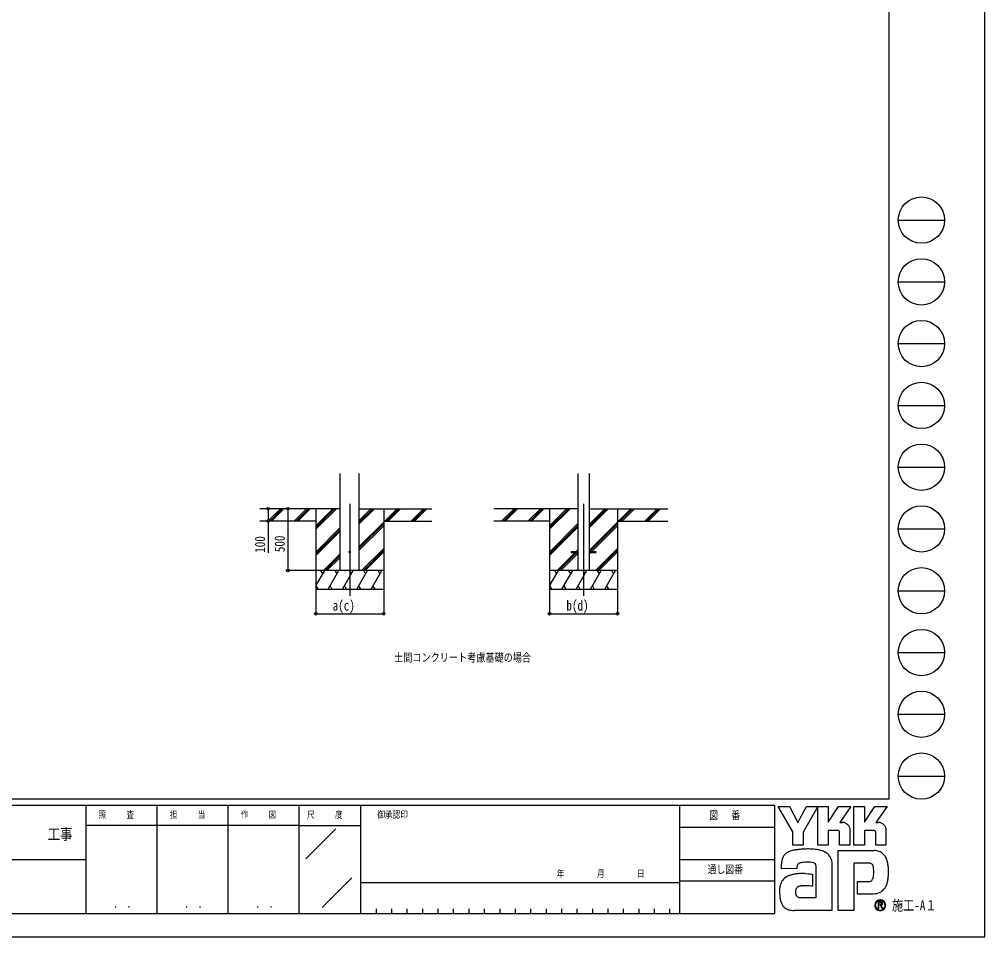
# Model space of a CAD drawing. Units: millimetres, scale not verified. Extents: x -10512 to 10512, y -7425 to 7425.
# Drawn here: x 2700 to 10512, y -7425 to 0 of the extents above; entities that cross this region are included whole.
import ezdxf
from ezdxf.enums import TextEntityAlignment as Align

# ---------------------------------------------------------------- set-up
doc = ezdxf.new("R2010")
doc.units = ezdxf.units.MM
doc.header["$LTSCALE"] = 30
for name, color, linetype in [('0-2_USER1', 3, 'Continuous'), ('0-3_YKK_12', 2, 'Continuous'), ('0-4_YKK_13', 4, 'Continuous'), ('0-5_YKK_A1', 4, 'Continuous'), ('0-6_YKK_D', 6, 'Continuous'), ('0-7_YKK_ZWAK', 7, 'Continuous')]:
    doc.layers.add(name, color=color, linetype=linetype)
doc.styles.add('ＭＳ ゴシック', font='')
doc.styles.get('ＭＳ ゴシック').set_extended_font_data('MS Gothic')

msp = doc.modelspace()

# ---------------------------------------------------------------- linework, layer by layer
at = {"layer": '0-3_YKK_12'}
for p, q in [((5373.96, -3922.72), (5373.96, -4666.04)), ((7265.53, -3922.72), (7265.53, -4666.04))]:
    msp.add_line(p, q, dxfattribs=at)
at = {"layer": '0-4_YKK_13'}
for p, q in [((7165.53, -4306.46), (7165.53, -4315.46)), ((7165.53, -4306.46), (7220.33, -4306.46)), ((7165.53, -4315.46), (7220.33, -4315.46)), ((7310.73, -4306.46), (7365.53, -4306.46)), ((7310.73, -4315.46), (7365.53, -4315.46)), ((7365.53, -4306.46), (7365.53, -4315.46))]:
    msp.add_line(p, q, dxfattribs=at)
msp.add_circle((5373.96, -4310.96), 5, dxfattribs=at)
at = {"layer": '0-5_YKK_A1'}
for p, q in [((5296.21, -4460.96), (5296.21, -3675.61)), ((5451.71, -4460.96), (5451.71, -3675.61)), ((7220.33, -3675.61), (7220.33, -4460.96)), ((7310.73, -3675.61), (7310.73, -4460.96)), ((5296.21, -3960.96), (4648.01, -3960.96)), ((4714.7, -4059.55), (4813.3, -3960.96)), ((4727.44, -4060.96), (4827.44, -3960.96)), ((4741.58, -4060.96), (4841.58, -3960.96)), ((4926.83, -4059.55), (5025.43, -3960.96)), ((4939.57, -4060.96), (5039.57, -3960.96)), ((4953.71, -4060.96), (5053.71, -3960.96)), ((5098.96, -3960.96), (5098.96, -4610.96)), ((5098.96, -4127.84), (5265.84, -3960.96)), ((5098.96, -4113.7), (5251.7, -3960.96)), ((5098.96, -4099.55), (5237.56, -3960.96)), ((5451.71, -4083.46), (5574.21, -3960.96)), ((5451.71, -4069.31), (5560.07, -3960.96)), ((5451.71, -4055.17), (5545.93, -3960.96)), ((5451.71, -3960.96), (6039.58, -3960.96)), ((5648.96, -3960.96), (5648.96, -4610.96)), ((5658.06, -4060.96), (5758.06, -3960.96)), ((5672.2, -4060.96), (5772.2, -3960.96)), ((5686.34, -4060.96), (5786.34, -3960.96)), ((5870.19, -4060.96), (5970.19, -3960.96)), ((5884.33, -4060.96), (5984.33, -3960.96)), ((5898.48, -4060.96), (5998.48, -3960.96)), ((7220.33, -3960.96), (6539.58, -3960.96)), ((6606.27, -4059.55), (6704.87, -3960.96)), ((6619.01, -4060.96), (6719.01, -3960.96)), ((6633.15, -4060.96), (6733.15, -3960.96)), ((6818.4, -4059.55), (6917, -3960.96)), ((6831.14, -4060.96), (6931.14, -3960.96)), ((6845.28, -4060.96), (6945.28, -3960.96)), ((6990.53, -3960.96), (6990.53, -4610.96)), ((6990.53, -4127.84), (7157.41, -3960.96)), ((6990.53, -4113.7), (7143.27, -3960.96)), ((6990.53, -4099.55), (7129.13, -3960.96)), ((7310.73, -4116.01), (7465.78, -3960.96)), ((7310.73, -4101.86), (7451.64, -3960.96)), ((7310.73, -4087.72), (7437.5, -3960.96)), ((7310.73, -3960.96), (7948.74, -3960.96)), ((7540.53, -3960.96), (7540.53, -4610.96)), ((7549.63, -4060.96), (7649.63, -3960.96)), ((7563.77, -4060.96), (7663.77, -3960.96)), ((7577.91, -4060.96), (7677.91, -3960.96)), ((7761.76, -4060.96), (7861.76, -3960.96)), ((7775.9, -4060.96), (7875.9, -3960.96)), ((7790.05, -4060.96), (7890.05, -3960.96)), ((5098.96, -4060.96), (4648.01, -4060.96)), ((5648.96, -4060.96), (6039.58, -4060.96)), ((6990.53, -4060.96), (6539.58, -4060.96)), ((7540.53, -4060.96), (7948.74, -4060.96)), ((5098.96, -4311.68), (5296.21, -4114.44)), ((5098.96, -4325.83), (5296.21, -4128.58)), ((5451.71, -4267.3), (5648.96, -4070.05)), ((5451.71, -4281.44), (5648.96, -4084.2)), ((5451.71, -4295.59), (5648.96, -4098.34)), ((6990.53, -4311.68), (7220.33, -4081.89)), ((6990.53, -4325.83), (7220.33, -4096.03)), ((6990.53, -4339.97), (7220.33, -4110.17)), ((7310.73, -4299.85), (7540.53, -4070.05)), ((7318.27, -4306.46), (7540.53, -4084.2)), ((7332.41, -4306.46), (7540.53, -4098.34)), ((5098.96, -4339.97), (5296.21, -4142.72)), ((5470.19, -4460.96), (5648.96, -4282.18)), ((5484.33, -4460.96), (5648.96, -4296.33)), ((7207.89, -4306.46), (7220.33, -4294.02)), ((7361.76, -4460.96), (7540.53, -4282.18)), ((7375.9, -4460.96), (7540.53, -4296.33)), ((5161.82, -4460.96), (5296.21, -4326.57)), ((5175.96, -4460.96), (5296.21, -4340.71)), ((5190.11, -4460.96), (5296.21, -4354.85)), ((5498.47, -4460.96), (5648.96, -4310.47)), ((7053.39, -4460.96), (7198.89, -4315.46)), ((7067.53, -4460.96), (7213.03, -4315.46)), ((7081.68, -4460.96), (7220.33, -4322.3)), ((7310.73, -4328.14), (7323.41, -4315.46)), ((7390.04, -4460.96), (7540.53, -4310.47)), ((5648.96, -4460.96), (5098.96, -4460.96)), ((5098.96, -4586.41), (5171.39, -4460.96)), ((5156.39, -4486.94), (5141.39, -4460.96)), ((5200.26, -4610.96), (5286.86, -4460.96)), ((5271.86, -4486.94), (5256.86, -4460.96)), ((5315.73, -4610.96), (5402.33, -4460.96)), ((5387.33, -4486.94), (5372.33, -4460.96)), ((5431.2, -4610.96), (5517.8, -4460.96)), ((5502.8, -4486.94), (5487.8, -4460.96)), ((5546.67, -4610.96), (5633.27, -4460.96)), ((5618.27, -4486.94), (5603.27, -4460.96)), ((7540.53, -4460.96), (6990.53, -4460.96)), ((6990.53, -4586.41), (7062.96, -4460.96)), ((7047.96, -4486.94), (7032.96, -4460.96)), ((7091.83, -4610.96), (7178.43, -4460.96)), ((7163.43, -4486.94), (7148.43, -4460.96)), ((7207.3, -4610.96), (7293.9, -4460.96)), ((7278.9, -4486.94), (7263.9, -4460.96)), ((7322.77, -4610.96), (7409.37, -4460.96)), ((7394.37, -4486.94), (7379.37, -4460.96)), ((7438.24, -4610.96), (7524.84, -4460.96)), ((7509.84, -4486.94), (7494.84, -4460.96)), ((5099.79, -4584.98), (5114.79, -4610.96)), ((5215.26, -4584.98), (5230.26, -4610.96)), ((5330.73, -4584.98), (5345.73, -4610.96)), ((5446.2, -4584.98), (5461.2, -4610.96)), ((5561.67, -4584.98), (5576.67, -4610.96)), ((6991.36, -4584.98), (7006.36, -4610.96)), ((7106.83, -4584.98), (7121.83, -4610.96)), ((7222.3, -4584.98), (7237.3, -4610.96)), ((7337.77, -4584.98), (7352.77, -4610.96)), ((7453.24, -4584.98), (7468.24, -4610.96)), ((5098.96, -4610.96), (5648.96, -4610.96)), ((6990.53, -4610.96), (7540.53, -4610.96))]:
    msp.add_line(p, q, dxfattribs=at)
at = {"layer": '0-6_YKK_D'}
for p, q in [((4873.9, -3960.96), (4873.9, -4460.96)), ((5097.96, -4460.96), (4872.9, -4460.96)), ((5098.96, -4610.96), (5098.96, -4811.96)), ((5648.96, -4610.96), (5648.96, -4811.96)), ((6990.53, -4610.96), (6990.53, -4811.96)), ((7540.53, -4610.96), (7540.53, -4811.96)), ((5098.96, -4810.96), (5648.96, -4810.96)), ((6990.53, -4810.96), (7540.53, -4810.96))]:
    msp.add_line(p, q, dxfattribs=at)
msp.add_lwpolyline([(4714.63, -3960.96), (4714.63, -4060.96), (4714.63, -4318.56)], dxfattribs=at)
for centre in [(4714.63, -3960.96), (4873.9, -3960.96), (4714.63, -4060.96), (4873.9, -4460.96), (5098.96, -4810.96), (5648.96, -4810.96), (6990.53, -4810.96), (7540.53, -4810.96)]:
    msp.add_circle(centre, 10.62, dxfattribs=at)
at = {"layer": '0-7_YKK_ZWAK'}
for p, q in [((9737.55, 6937.5), (9737.55, -6312.5)), ((9812.55, -1625), (10187.55, -1625)), ((9812.55, -2125), (10187.55, -2125)), ((9812.55, -2625), (10187.55, -2625)), ((9812.55, -3125), (10187.55, -3125)), ((9812.55, -3625), (10187.55, -3625)), ((9812.55, -4125), (10187.55, -4125)), ((9812.55, -4625), (10187.55, -4625)), ((9812.55, -5125), (10187.55, -5125)), ((9812.55, -5625), (10187.55, -5625)), ((9812.55, -6125), (10187.55, -6125)), ((9737.55, -6312.5), (-9762.45, -6312.5)), ((3237.55, -6362.5), (-12.45, -6362.5)), ((3812.55, -6362.5), (3812.55, -7237.5)), ((4387.55, -6362.5), (4387.55, -7237.5)), ((4962.55, -6362.5), (4962.55, -7237.5)), ((5462.55, -6362.5), (4962.55, -6362.5)), ((8043.8, -6362.5), (5462.55, -6362.5)), ((5462.55, -6362.5), (5462.55, -7237.5)), ((8043.8, -6362.5), (8043.8, -7237.5)), ((8812.55, -6362.5), (8043.8, -6362.5)), ((8812.55, -6362.5), (8812.55, -7237.5)), ((4962.55, -6525), (3237.55, -6525)), ((4962.55, -6525), (5462.55, -6525)), ((5017.76, -6795.73), (5262.59, -6550.9)), ((8043.8, -6537.5), (8812.55, -6537.5)), ((-12.45, -6800), (3237.55, -6800)), ((8043.8, -6800), (8812.55, -6800)), ((5151.68, -7189.97), (5392.23, -6949.42)), ((5462.55, -6987.5), (8043.8, -6987.5)), ((8812.55, -6975), (8043.8, -6975)), ((9697.91, -7139.3), (9697.91, -7139.3)), ((-12.45, -7237.5), (3237.55, -7237.5)), ((3237.55, -7237.5), (4962.55, -7237.5)), ((4962.55, -7237.5), (5462.55, -7237.5)), ((5462.55, -7237.5), (8043.8, -7237.5)), ((5587.55, -7200), (5587.55, -7237.5)), ((5712.55, -7200), (5712.55, -7237.5)), ((5837.55, -7200), (5837.55, -7237.5)), ((5962.55, -7200), (5962.55, -7237.5)), ((6087.55, -7200), (6087.55, -7237.5)), ((6212.55, -7200), (6212.55, -7237.5)), ((6337.55, -7200), (6337.55, -7237.5)), ((6462.55, -7200), (6462.55, -7237.5)), ((6587.55, -7200), (6587.55, -7237.5)), ((6712.55, -7200), (6712.55, -7237.5)), ((6837.55, -7200), (6837.55, -7237.5)), ((6962.55, -7200), (6962.55, -7237.5)), ((7087.55, -7200), (7087.55, -7237.5)), ((7212.55, -7200), (7212.55, -7237.5)), ((7337.55, -7200), (7337.55, -7237.5)), ((7462.55, -7200), (7462.55, -7237.5)), ((7587.55, -7200), (7587.55, -7237.5)), ((7712.55, -7200), (7712.55, -7237.5)), ((7837.55, -7200), (7837.55, -7237.5)), ((7962.55, -7200), (7962.55, -7237.5)), ((8043.8, -7237.5), (8812.55, -7237.5)), ((9666.68, -7209.95), (9666.68, -7209.95))]:
    msp.add_line(p, q, dxfattribs=at)
for points in [[(-10512.5, -7425), (10512.5, -7425), (10512.5, 7425), (-10512.5, 7425)], [(8840.05, -6370), (8932.08, -6370), (9001.18, -6500.25), (9070.1, -6370), (9162.19, -6370), (9044.18, -6579.98), (9044.18, -6685.33), (8960.24, -6685.33), (8960.24, -6577.14)]]:
    msp.add_lwpolyline(points, close=True, dxfattribs=at)
for points in [[(4962.55, -6362.5), (3237.55, -6362.5), (3237.55, -7237.5)], [(9326.37, -6566.52), (9246.92, -6566.52), (9246.92, -6685.24), (9162.29, -6685.24), (9162.29, -6370), (9246.92, -6370), (9246.92, -6498.96), (9330.17, -6370), (9429.6, -6370), (9340.4, -6500.53), (9343.56, -6500.53), (9347.05, -6500.53), (9350.63, -6500.53), (9354.08, -6500.53), (9357.16, -6500.53), (9359.65, -6500.53), (9361.31, -6500.53), (9361.92, -6500.53)], [(9618.78, -6566.52), (9539.42, -6566.52), (9539.42, -6685.33), (9454.74, -6685.33), (9454.74, -6370), (9539.42, -6370), (9539.42, -6498.96), (9622.58, -6370), (9722.01, -6370), (9632.81, -6500.53), (9636, -6500.53), (9639.51, -6500.53), (9643.09, -6500.53), (9646.53, -6500.53), (9649.6, -6500.53), (9652.08, -6500.53), (9653.73, -6500.53), (9654.33, -6500.53)], [(9386.26, -6505.53), (9396.37, -6511.31), (9404.93, -6518.83), (9411.81, -6527.8), (9416.89, -6537.87), (9420.03, -6548.74), (9421.1, -6560.09), (9421.1, -6685.55), (9338.53, -6685.55), (9338.53, -6578.52)], [(9678.7, -6505.53), (9688.84, -6511.31), (9697.44, -6518.83), (9704.35, -6527.8), (9709.46, -6537.87), (9712.62, -6548.74), (9713.7, -6560.09), (9713.7, -6685.33), (9630.93, -6685.33), (9630.93, -6578.52)], [(9572.17, -6828.77), (9452.98, -6828.77), (9452.98, -7212.5), (9328.08, -7212.5), (9328.08, -6726.98), (9618.38, -6726.98)], [(9696.78, -6761.28), (9704.93, -6771.56), (9711.03, -6781.52), (9715.29, -6790.54)], [(9011.99, -6830.78), (9006.18, -6834.05), (9001.65, -6838.04), (8998.22, -6842.71), (8995.73, -6847.99), (8994.01, -6853.83), (8992.9, -6860.17), (8992.23, -6866.97), (8991.82, -6874.17), (8866.86, -6874.47), (8867.23, -6857.38), (8867.92, -6838.18)], [(9269.27, -6797.91), (9272.82, -6812.25), (9274.83, -6827.61), (9275.46, -6843.97), (9275.46, -7212.5), (8973.88, -7212.5)], [(9059.87, -6913.82), (9083.52, -6915.38), (9102.11, -6917.46), (9114.28, -6919.42), (9118.63, -6920.58), (9118.63, -7016.18), (9104.81, -7014.72), (9089.64, -7013.9), (9074.12, -7013.58), (9059.22, -7013.63), (9045.92, -7013.91), (9035.21, -7014.27), (9028.06, -7014.59), (9025.46, -7014.73), (9014.66, -7016.71), (9005.34, -7019.8), (8997.51, -7024.03), (8991.17, -7029.42), (8986.32, -7035.99), (8982.96, -7043.76), (8981.09, -7052.75), (8980.71, -7062.98), (8981.91, -7074.22), (8984.29, -7083.52), (8987.73, -7091.04), (8992.07, -7096.97), (8997.15, -7101.49), (9002.83, -7104.76), (9008.97, -7106.98), (9015.4, -7108.31), (9148.16, -7108.31), (9148.16, -6862.68), (9148.19, -6857.81), (9147.94, -6853.05), (9147.32, -6848.47), (9146.25, -6844.12), (9144.66, -6840.06), (9142.46, -6836.37), (9139.59, -6833.1), (9135.97, -6830.31)], [(9135.97, -6830.31), (9128.18, -6827.25), (9115.73, -6824.67), (9099.85, -6822.75), (9081.77, -6821.74), (9062.71, -6821.82), (9043.91, -6823.21)], [(9614.57, -6902.49), (9614.41, -6886.58), (9613.65, -6872.24), (9611.86, -6859.66), (9608.59, -6848.98)], [(9686.41, -7052.43), (9674.87, -7061.39), (9662.86, -7068.44), (9650.46, -7073.7), (9637.75, -7077.3), (9624.84, -7079.36), (9611.8, -7080.02), (9483.4, -7080.02), (9483.4, -6979.16), (9555.8, -6979.16), (9569.15, -6978.97), (9580.89, -6977.83), (9590.97, -6974.88)], [(9686.52, -7156.49), (9686.45, -7155.03), (9686.27, -7153.62), (9685.97, -7152.26), (9685.55, -7150.97), (9685.01, -7149.75), (9684.35, -7148.59), (9683.58, -7147.52), (9682.7, -7146.53), (9681.54, -7145.51), (9680.26, -7144.62), (9678.85, -7143.86), (9677.33, -7143.23), (9675.7, -7142.74), (9673.96, -7142.39), (9672.12, -7142.18), (9670.19, -7142.11), (9651.25, -7142.11), (9651.25, -7197.85), (9656.97, -7197.85), (9656.97, -7147.79), (9670.19, -7147.79), (9671.56, -7147.84), (9672.84, -7147.97), (9674.04, -7148.19), (9675.16, -7148.5), (9676.18, -7148.89), (9677.11, -7149.36), (9677.94, -7149.92), (9678.66, -7150.56)], [(9680.9, -7156.49), (9680.55, -7159.17), (9679.59, -7161.28), (9678.15, -7162.89), (9676.37, -7164.06), (9674.36, -7164.86), (9672.26, -7165.35), (9670.21, -7165.6), (9668.32, -7165.67), (9663.36, -7165.67), (9665.86, -7169.92), (9682.23, -7198.04), (9688.78, -7198.04), (9673, -7170.98), (9674.48, -7170.68), (9675.89, -7170.31), (9677.23, -7169.86), (9678.49, -7169.33), (9679.67, -7168.72), (9680.77, -7168.04), (9681.78, -7167.28), (9682.7, -7166.44)]]:
    msp.add_lwpolyline(points, dxfattribs=at)
for centre in [(10000.05, -1625), (10000.05, -2125), (10000.05, -2625), (10000.05, -3125), (10000.05, -3625), (10000.05, -4125), (10000.05, -4625), (10000.05, -5125), (10000.05, -5625), (10000.05, -6125)]:
    msp.add_circle(centre, 187.5, dxfattribs=at)
for centre, radius, start, end in [((9362.04, -6562.97), 62.44, 78.26798, 90.11215), ((9362.93, -6558.43), 57.81, 66.19963, 78.22058), ((9654.45, -6563.08), 62.55, 78.27851, 90.10826), ((9655.31, -6558.7), 58.09, 66.2483, 78.23226), ((9326.81, -6578.23), 11.72, 358.57817, 92.1683), ((9619.27, -6578.18), 11.67, 358.29941, 92.43455), ((9084.19, -7408.95), 693.73, 94.90201, 97.9576), ((9086.17, -7425.11), 710, 91.6169, 94.94971), ((9083.42, -7310.15), 595.01, 87.51794, 91.66439), ((9091.15, -7144.44), 429.12, 81.92631, 87.59083), ((8979.01, -6828.22), 108.95, 152.2125, 163.4865), ((8962.34, -6819.6), 90.18, 138.03852, 152.12015), ((8962.33, -6820.02), 90.45, 122.60463, 137.83438), ((8974.29, -6839.36), 113.2, 108.37421, 122.42809), ((8993.23, -6906.73), 183.13, 100.93159, 107.35499), ((9055.13, -7207.04), 489.75, 97.86054, 101.37938), ((9113.97, -6988.08), 271.1, 73.67137, 82.05943), ((9147.82, -6874.79), 152.88, 60.60528, 73.9085), ((9161.67, -6847.16), 122.01, 52.17347, 59.90542), ((9174.06, -6831.12), 101.74, 43.55042, 52.14561), ((9180.89, -6824.52), 92.24, 34.48659, 43.50182), ((9180.94, -6824.38), 92.12, 25.58915, 34.43128), ((9172.74, -6828.22), 101.17, 17.43089, 25.54591), ((9613.64, -6860.53), 133.64, 78.73198, 87.96551), ((9617.56, -6840.49), 113.22, 69.03034, 78.69541), ((9621.21, -6830.75), 102.82, 59.39484, 68.9885), ((9622.9, -6827.78), 99.4, 50.3012, 59.3616), ((9622.28, -6828.48), 100.33, 42.05209, 50.28551), ((9572.73, -6857.03), 157.3, 14.76267, 25.00486), ((9094.51, -6851.15), 226.96, 171.55622, 176.72493), ((9017.6, -6839.67), 149.2, 163.48385, 171.57982), ((9044.98, -6909.07), 84.96, 102.4979, 112.84632), ((9061.41, -6979.98), 157.75, 96.37207, 102.75341), ((9572.85, -6890.03), 61.26, 77.94572, 90.63794), ((9578.18, -6865.04), 35.72, 60.20991, 77.92418), ((9581.63, -6858.55), 28.37, 39.8078, 59.75378), ((9576.78, -6862.26), 34.47, 22.65544, 39.38165), ((9476.25, -6883.32), 257.3, 7.9139, 14.95041), ((9379.89, -6897.34), 354.67, 2.54376, 8.01251), ((8958.69, -7029.07), 101.91, 130.60221, 141.94427), ((8964.69, -7036.28), 111.29, 120.60724, 130.53081), ((8976.54, -7056.43), 134.67, 112.58838, 120.58162), ((8992.48, -7094.75), 176.17, 106.61303, 112.59024), ((9017.56, -7179.03), 264.11, 99.87193, 106.59825), ((9031.61, -7258.18), 344.49, 94.78469, 99.91711), ((9038.45, -7336.93), 423.53, 90.80099, 94.81812), ((9039.49, -7395.56), 482.18, 87.57779, 90.82714), ((9550.12, -6932.85), 62.07, 334.00676, 347.34989), ((9481.24, -6916.9), 132.77, 347.14308, 355.40008), ((9330.51, -6903.94), 284.06, 355.2339, 0.29193), ((9422.87, -6911.98), 311.04, 347.15166, 352.97565), ((9340.42, -6901.25), 394.19, 352.8937, 357.82206), ((9324.66, -6900.24), 409.98, 357.76419, 2.60674), ((9022.45, -7051.74), 170.01, 164.97537, 174.56739), ((8981.14, -7040.72), 127.26, 153.89178, 164.94341), ((8962.32, -7031.67), 106.37, 142.04688, 153.80771), ((9579.3, -6948.57), 28.78, 293.91672, 314.09376), ((9575.37, -6945.11), 34, 314.78099, 333.92928), ((9588.53, -6945.72), 144.93, 318.67367, 325.29112), ((9625.9, -6973.56), 98.37, 326.23251, 339.61931), ((9533.51, -6937.79), 197.44, 339.22498, 347.31457), ((9095.33, -7058.72), 243.22, 174.55588, 182.47272), ((9231.24, -7056.58), 379.12, 181.90948, 187.89042), ((9071.73, -7079.01), 218.04, 187.80471, 196.36971), ((9603.07, -6958.47), 125.59, 311.57033, 318.66243), ((8987.51, -7103.89), 130.22, 196.3102, 208.20993), ((8950.84, -7123.41), 88.68, 208.29777, 223.35561), ((8942.57, -7130.69), 77.67, 223.64205, 239.63663), ((9666.75, -7170.47), 44.1, 90.09157, 179.92363), ((9666.49, -7170.52), 43.83, 179.86065, 225.14399), ((9666.48, -7170.33), 39.22, 134.8007, 180.12175), ((9666.32, -7170.58), 39.06, 179.75513, 225.29722), ((9666.59, -7170.11), 39.14, 89.86602, 135.149), ((9666.75, -7170.39), 44.02, 44.93442, 90.08536), ((9666.76, -7170.41), 39.44, 45.03108, 90.11509), ((9666.62, -7170.35), 39.6, 270.09072, 359.90926), ((9672.52, -7156.26), 8.38, 358.3894, 42.86139), ((9672.69, -7156.89), 13.84, 316.37674, 1.6565), ((9666.79, -7170.42), 39.43, 0.00643, 45.07115), ((9667.1, -7170.25), 43.68, 359.78949, 45.13288), ((9666.99, -7170.6), 43.78, 314.92572, 0.23508), ((8949.43, -7118.2), 91.91, 239.8785, 253.65355), ((8962, -7075.02), 136.89, 253.69102, 263.74909), ((8972.65, -6980.24), 232.26, 263.68487, 270.30455), ((9666.7, -7170.53), 43.98, 224.94536, 269.98445), ((9666.61, -7170.94), 39.01, 224.62822, 270.10973), ((9666.69, -7170.31), 44.2, 269.98802, 314.93777)]:
    msp.add_arc(centre, radius, start, end, dxfattribs=at)

# ---------------------------------------------------------------- texts
at = {"layer": '0-2_USER1', "style": 'ＭＳ ゴシック', "width": 0.8}
msp.add_text('土間コンクリート考慮基礎の場合', height=65.98, dxfattribs=at).set_placement((5733.21, -5218.64), align=Align.BOTTOM_LEFT)
at = {"layer": '0-6_YKK_D', "style": 'ＭＳ ゴシック', "width": 0.8}
for s, p in [('100', (4713.83, -4317.76)), ('500', (4873.1, -4312.96))]:
    msp.add_text(s, height=82.48, rotation=90, dxfattribs=at).set_placement(p, align=Align.BOTTOM_LEFT)
for s, p in [('a(c)', (5235.96, -4810.16)), ('b(d)', (7127.53, -4810.16))]:
    msp.add_text(s, height=82.48, dxfattribs=at).set_placement(p, align=Align.BOTTOM_LEFT)
at = {"layer": '0-7_YKK_ZWAK', "style": 'ＭＳ ゴシック', "width": 0.8}
for s, height, p in [('照     査', 54.99, (3341.05, -6481.25)), ('担     当', 54.99, (3918.05, -6481.25)), ('作     図', 54.99, (4493.05, -6481.25)), ('尺     度', 54.99, (5028.55, -6481.25)), ('御承認印', 54.99, (5597.85, -6481.25)), ('図\u3000 番', 64.15, (8283.51, -6493.75)), ('工事', 91.64, (2930.83, -6668.66)), ('通し図番', 64.15, (8269.51, -6931.25)), ('年        月        日', 54.99, (7049.77, -6958.04)), ('． ．', 64.79, (3462.5, -7210.88)), ('． ．', 64.79, (4037.5, -7210.88)), ('． ．', 64.79, (4612.5, -7210.88)), ('施工-A１', 82.48, (9762.55, -7237.5))]:
    msp.add_text(s, height=height, dxfattribs=at).set_placement(p, align=Align.BOTTOM_LEFT)

doc.saveas('drawing.dxf')
